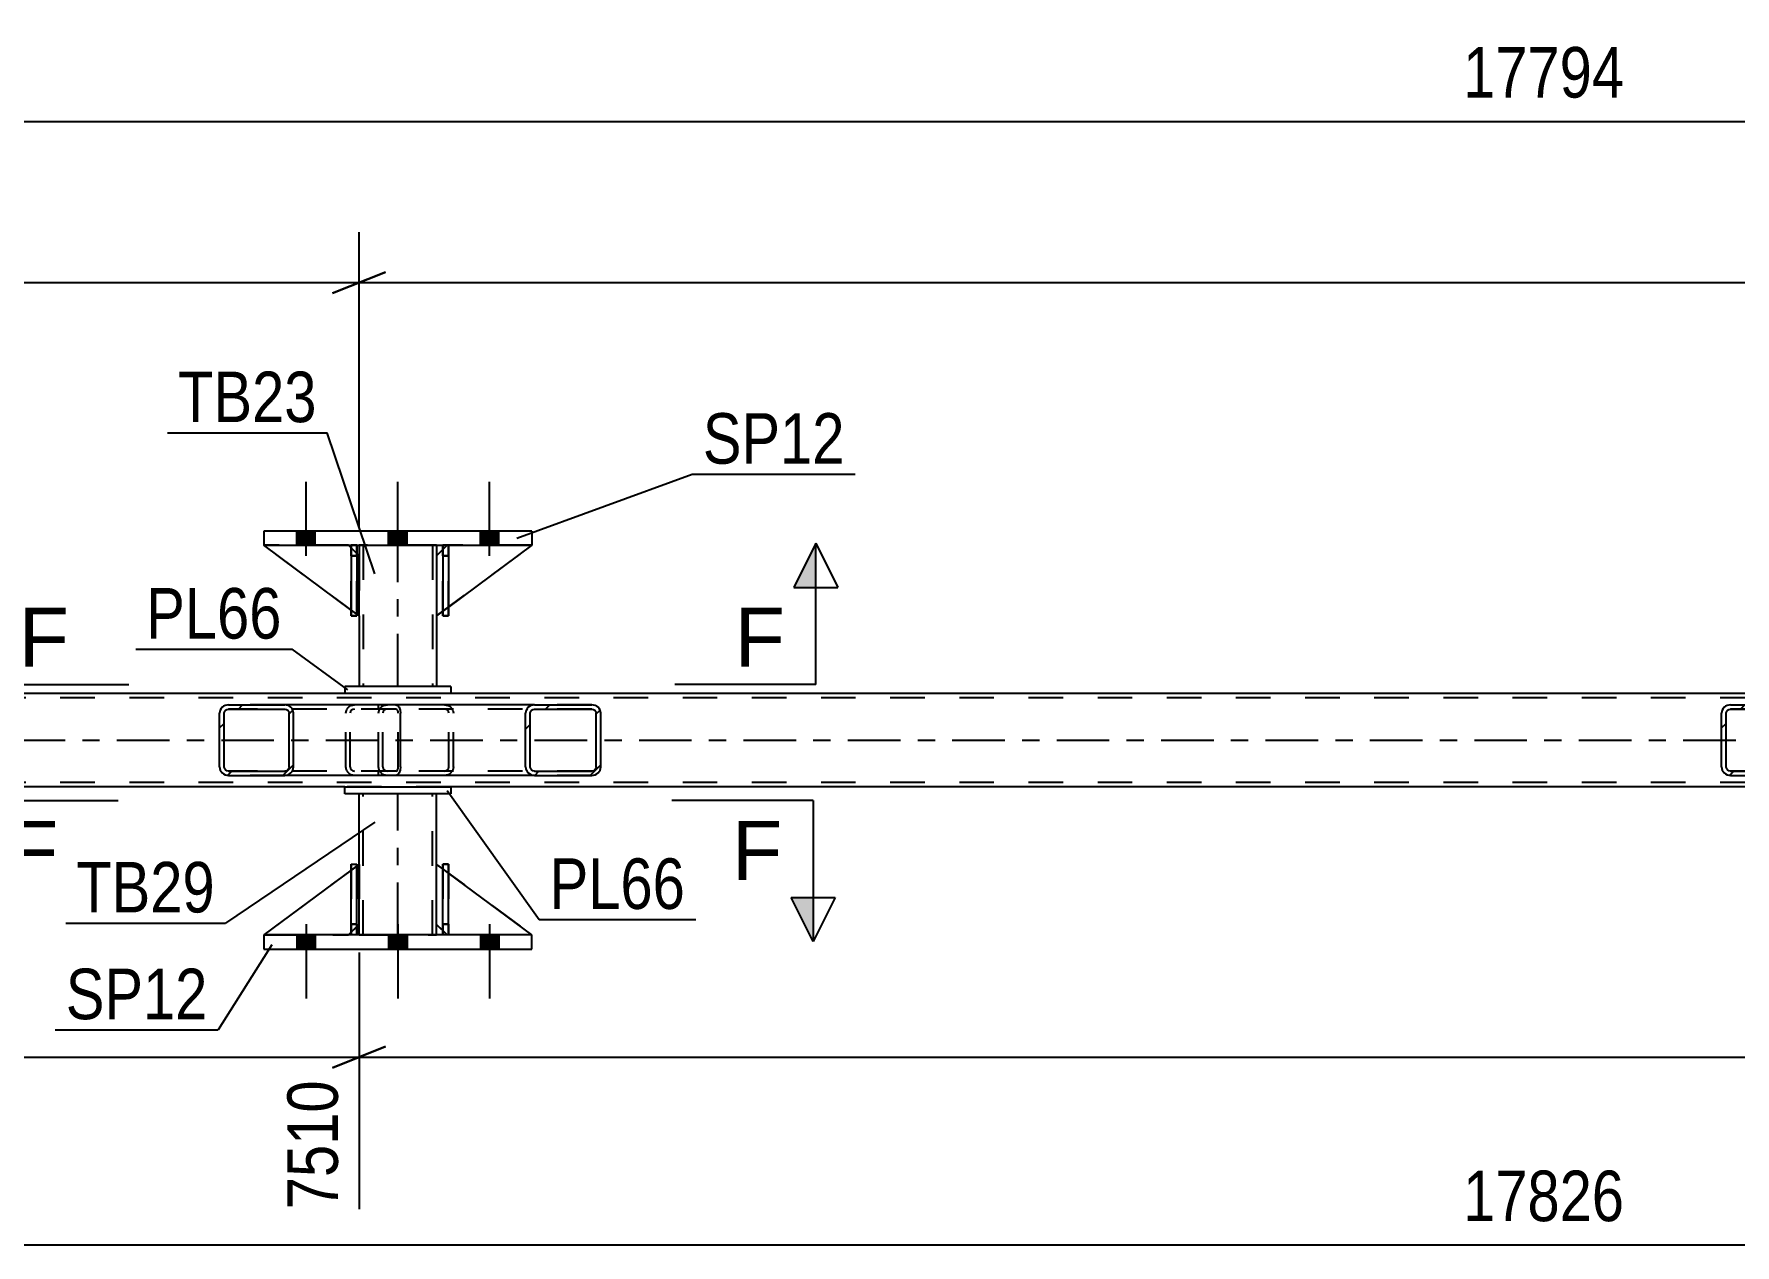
# Model space of a CAD drawing. Header units: millimetres. Extents: x 0 to 841, y 0 to 594.
# Drawn here: x 306.6 to 403, y 199 to 267.6 of the extents above; entities that cross this region are included whole.
import ezdxf

# ---------------------------------------------------------------- set-up
doc = ezdxf.new("R2010")
doc.units = ezdxf.units.MM
doc.linetypes.add('DXK_LINE_DOT2', pattern=[3.9198, 1.9599, -1.9599])
doc.linetypes.add('DXK_LINE_DOT3', pattern=[5.9187, 2.979, -0.9799, 0.9799, -0.9799])
doc.styles.add('Arial', font='ARIAL.TTF', dxfattribs={"height": 0.2})
doc.styles.add('Arial Narrow', font='ARIALN.TTF', dxfattribs={"height": 0.2})

# ---------------------------------------------------------------- blocks, each defined once
blk = doc.blocks.new('Bolt-404166606-3667 - 3614')
at = {"linetype": 'Continuous'}
for points in [[(322.509, 216.594), (321.469, 216.594), (321.469, 215.794), (322.509, 215.794)], [(322.509, 216.594), (321.469, 216.594), (321.469, 215.794), (322.509, 215.794)], [(322.509, 216.594), (321.469, 216.594), (321.469, 215.794), (322.509, 215.794)], [(327.709, 216.594), (326.669, 216.594), (326.669, 215.794), (327.709, 215.794)], [(327.709, 216.594), (326.669, 216.594), (326.669, 215.794), (327.709, 215.794)], [(332.909, 216.594), (331.869, 216.594), (331.869, 215.794), (332.909, 215.794)], [(332.909, 216.594), (331.869, 216.594), (331.869, 215.794), (332.909, 215.794)], [(332.909, 216.594), (331.869, 216.594), (331.869, 215.794), (332.909, 215.794)]]:
    blk.add_hatch(color=1, dxfattribs=at).paths.add_polyline_path(points)
at = {"color": 1, "linetype": 'Continuous'}
for p, q in [((321.989, 217.194), (321.989, 212.994)), ((321.989, 217.194), (321.989, 212.994)), ((321.989, 217.194), (321.989, 212.994)), ((327.189, 217.194), (327.189, 212.994)), ((327.189, 217.194), (327.189, 212.994)), ((332.389, 217.194), (332.389, 212.994)), ((332.389, 217.194), (332.389, 212.994)), ((332.389, 217.194), (332.389, 212.994)), ((321.469, 216.594), (321.469, 215.794)), ((321.469, 216.594), (321.469, 215.794)), ((321.469, 216.594), (321.469, 215.794)), ((322.509, 216.594), (322.509, 215.794)), ((322.509, 216.594), (322.509, 215.794)), ((322.509, 216.594), (322.509, 215.794)), ((326.669, 216.594), (326.669, 215.794)), ((326.669, 216.594), (326.669, 215.794)), ((327.709, 216.594), (327.709, 215.794)), ((327.709, 216.594), (327.709, 215.794)), ((331.869, 216.594), (331.869, 215.794)), ((331.869, 216.594), (331.869, 215.794)), ((331.869, 216.594), (331.869, 215.794)), ((332.909, 216.594), (332.909, 215.794)), ((332.909, 216.594), (332.909, 215.794)), ((332.909, 216.594), (332.909, 215.794))]:
    blk.add_line(p, q, dxfattribs=at)
blk = doc.blocks.new('Bolt-404166606-3668 - 3614')
at = {"linetype": 'Continuous'}
for points in [[(321.469, 238.674), (322.509, 238.674), (322.509, 239.474), (321.469, 239.474)], [(321.469, 238.674), (322.509, 238.674), (322.509, 239.474), (321.469, 239.474)], [(321.469, 238.674), (322.509, 238.674), (322.509, 239.474), (321.469, 239.474)], [(326.669, 238.674), (327.709, 238.674), (327.709, 239.474), (326.669, 239.474)], [(326.669, 238.674), (327.709, 238.674), (327.709, 239.474), (326.669, 239.474)], [(331.869, 238.674), (332.909, 238.674), (332.909, 239.474), (331.869, 239.474)], [(331.869, 238.674), (332.909, 238.674), (332.909, 239.474), (331.869, 239.474)], [(331.869, 238.674), (332.909, 238.674), (332.909, 239.474), (331.869, 239.474)]]:
    blk.add_hatch(color=1, dxfattribs=at).paths.add_polyline_path(points)
at = {"color": 1, "linetype": 'Continuous'}
for p, q in [((321.989, 238.074), (321.989, 242.274)), ((321.989, 238.074), (321.989, 242.274)), ((321.989, 238.074), (321.989, 242.274)), ((327.189, 238.074), (327.189, 242.274)), ((327.189, 238.074), (327.189, 242.274)), ((332.389, 238.074), (332.389, 242.274)), ((332.389, 238.074), (332.389, 242.274)), ((332.389, 238.074), (332.389, 242.274)), ((321.469, 238.674), (321.469, 239.474)), ((321.469, 238.674), (321.469, 239.474)), ((321.469, 238.674), (321.469, 239.474)), ((322.509, 238.674), (322.509, 239.474)), ((322.509, 238.674), (322.509, 239.474)), ((322.509, 238.674), (322.509, 239.474)), ((326.669, 238.674), (326.669, 239.474)), ((326.669, 238.674), (326.669, 239.474)), ((327.709, 238.674), (327.709, 239.474)), ((327.709, 238.674), (327.709, 239.474)), ((331.869, 238.674), (331.869, 239.474)), ((331.869, 238.674), (331.869, 239.474)), ((331.869, 238.674), (331.869, 239.474)), ((332.909, 238.674), (332.909, 239.474)), ((332.909, 238.674), (332.909, 239.474)), ((332.909, 238.674), (332.909, 239.474))]:
    blk.add_line(p, q, dxfattribs=at)
blk = doc.blocks.new('Part-404166606-3677 - 3614')
at = {"color": 7, "linetype": 'DXK_LINE_DOT2'}
for p, q in [((721.598, 230.034), (62.681, 230.034)), ((330.19, 230.274), (324.19, 230.274)), ((721.598, 225.234), (62.681, 225.234)), ((330.19, 224.994), (324.19, 224.994))]:
    blk.add_line(p, q, dxfattribs=at)
at = {"color": 2, "linetype": 'Continuous'}
for p, q in [((324.19, 230.274), (159.921, 230.274)), ((579.603, 230.274), (330.19, 230.274)), ((324.19, 224.994), (159.921, 224.994)), ((579.603, 224.994), (330.19, 224.994))]:
    blk.add_line(p, q, dxfattribs=at)
at = {"color": 7, "linetype": 'DXK_LINE_DOT3'}
blk.add_line((62.681, 227.634), (721.598, 227.634), dxfattribs=at)
blk = doc.blocks.new('Part-404166606-3792 - 3614')
at = {"linetype": 'Continuous'}
h = blk.add_hatch(dxfattribs=at)
h.set_pattern_fill('', scale=0.7, style=0, pattern_type=0)
h.set_pattern_definition([(45, (321.2405, 229.3374), (-1.57154, 1.57154), [])])
h.paths.add_polyline_path([(321.279, 229.154), (321.24, 229.337), (321.131, 229.493), (320.968, 229.597), (320.776, 229.634), (317.592, 229.634), (317.399, 229.597), (317.236, 229.493), (317.127, 229.337), (317.089, 229.154), (317.089, 226.114), (317.127, 225.93), (317.236, 225.774), (317.399, 225.67), (317.592, 225.634), (320.776, 225.634), (320.968, 225.67), (321.131, 225.774), (321.24, 225.93), (321.279, 226.114)])
h.paths.add_polyline_path([(321.008, 226.022), (320.954, 225.944), (320.872, 225.892), (320.776, 225.874), (317.592, 225.874), (317.495, 225.892), (317.414, 225.944), (317.359, 226.022), (317.34, 226.114), (317.34, 229.154), (317.359, 229.246), (317.414, 229.323), (317.495, 229.375), (317.592, 229.394), (320.776, 229.394), (320.872, 229.375), (320.954, 229.323), (321.008, 229.246), (321.027, 229.154), (321.027, 226.114)])
at = {"color": 2, "linetype": 'Continuous'}
for p, q in [((317.592, 229.634), (317.399, 229.597)), ((317.592, 229.634), (320.776, 229.634)), ((327.076, 229.634), (320.776, 229.634)), ((320.968, 229.597), (320.776, 229.634)), ((327.076, 229.634), (327.18, 229.597)), ((327.18, 229.597), (327.268, 229.493)), ((327.268, 229.493), (327.327, 229.337)), ((317.127, 229.337), (317.089, 229.154)), ((317.089, 226.114), (317.089, 229.154)), ((317.34, 229.154), (317.359, 229.246)), ((317.34, 226.114), (317.34, 229.154)), ((317.359, 229.246), (317.414, 229.323)), ((317.414, 229.323), (317.495, 229.375)), ((317.495, 229.375), (317.592, 229.394)), ((317.592, 229.394), (320.776, 229.394)), ((320.776, 229.394), (320.872, 229.375)), ((320.872, 229.375), (320.954, 229.323)), ((320.954, 229.323), (321.008, 229.246)), ((321.008, 229.246), (321.027, 229.154)), ((321.027, 226.114), (321.027, 229.154)), ((321.279, 229.154), (321.24, 229.337)), ((321.279, 226.114), (321.279, 229.154)), ((327.327, 229.337), (327.347, 229.154)), ((327.347, 226.114), (327.347, 229.154)), ((317.089, 226.114), (317.127, 225.93)), ((317.359, 226.022), (317.34, 226.114)), ((317.414, 225.944), (317.359, 226.022)), ((317.399, 225.67), (317.592, 225.634)), ((317.495, 225.892), (317.414, 225.944)), ((317.592, 225.874), (317.495, 225.892)), ((317.592, 225.874), (320.776, 225.874)), ((317.592, 225.634), (320.776, 225.634)), ((320.872, 225.892), (320.776, 225.874)), ((320.776, 225.634), (320.968, 225.67)), ((327.076, 225.634), (320.776, 225.634)), ((320.954, 225.944), (320.872, 225.892)), ((321.008, 226.022), (320.954, 225.944)), ((321.027, 226.114), (321.008, 226.022)), ((321.24, 225.93), (321.279, 226.114)), ((327.18, 225.67), (327.076, 225.634)), ((327.268, 225.774), (327.18, 225.67)), ((327.327, 225.93), (327.268, 225.774)), ((327.347, 226.114), (327.327, 225.93))]:
    blk.add_line(p, q, dxfattribs=at)
at = {"color": 7, "linetype": 'DXK_LINE_DOT2'}
for p, q in [((320.776, 229.634), (317.592, 229.634)), ((324.55, 229.597), (324.742, 229.634)), ((326.084, 229.394), (326.084, 229.634)), ((327.076, 229.394), (317.592, 229.394)), ((324.239, 229.154), (324.277, 229.337)), ((324.239, 226.114), (324.239, 229.154)), ((324.51, 229.246), (324.491, 229.154)), ((324.491, 226.114), (324.491, 229.154)), ((324.564, 229.323), (324.51, 229.246)), ((324.646, 229.375), (324.564, 229.323)), ((324.742, 229.394), (324.646, 229.375)), ((327.128, 229.375), (327.076, 229.394)), ((327.172, 229.323), (327.128, 229.375)), ((327.201, 229.246), (327.172, 229.323)), ((327.212, 229.154), (327.201, 229.246)), ((327.212, 226.114), (327.212, 229.154)), ((327.076, 225.874), (317.592, 225.874)), ((320.776, 225.634), (317.592, 225.634)), ((324.277, 225.93), (324.239, 226.114)), ((324.491, 226.114), (324.51, 226.022)), ((324.51, 226.022), (324.564, 225.944)), ((324.742, 225.634), (324.55, 225.67)), ((324.564, 225.944), (324.586, 225.93)), ((324.586, 225.93), (324.646, 225.892)), ((324.646, 225.892), (324.742, 225.874)), ((326.084, 225.634), (326.084, 225.874)), ((327.076, 225.874), (327.128, 225.892)), ((327.128, 225.892), (327.172, 225.944)), ((327.172, 225.944), (327.201, 226.022)), ((327.201, 226.022), (327.212, 226.114))]:
    blk.add_line(p, q, dxfattribs=at)
at = {"color": 2, "linetype": 'Continuous'}
for centre, start, end in [((317.577, 229.139), 111.1941, 156.15059), ((320.79, 229.139), 23.84941, 68.8059), ((317.577, 226.129), 203.84941, 248.8059), ((320.79, 226.129), 291.1941, 336.15059)]:
    blk.add_arc(centre, 0.492, start, end, dxfattribs=at)
at = {"color": 7, "linetype": 'DXK_LINE_DOT2'}
for centre, start, end in [((324.727, 229.139), 111.1941, 156.15059), ((324.727, 226.129), 203.84941, 248.8059)]:
    blk.add_arc(centre, 0.492, start, end, dxfattribs=at)
blk = doc.blocks.new('Part-404166606-3793 - 3614')
at = {"linetype": 'Continuous'}
h = blk.add_hatch(dxfattribs=at)
h.set_pattern_fill('', scale=0.7, style=0, pattern_type=0)
h.set_pattern_definition([(45, (338.6512, 229.3374), (-1.57154, 1.57154), [])])
h.paths.add_polyline_path([(338.69, 229.154), (338.651, 229.337), (338.54, 229.493), (338.375, 229.597), (338.179, 229.634), (334.944, 229.634), (334.749, 229.597), (334.583, 229.493), (334.472, 229.337), (334.433, 229.154), (334.433, 226.114), (334.472, 225.93), (334.583, 225.774), (334.749, 225.67), (334.944, 225.634), (338.179, 225.634), (338.375, 225.67), (338.54, 225.774), (338.651, 225.93), (338.69, 226.114)])
h.paths.add_polyline_path([(338.415, 226.022), (338.36, 225.944), (338.277, 225.892), (338.179, 225.874), (334.944, 225.874), (334.846, 225.892), (334.764, 225.944), (334.708, 226.022), (334.689, 226.114), (334.689, 229.154), (334.708, 229.246), (334.764, 229.323), (334.846, 229.375), (334.944, 229.394), (338.179, 229.394), (338.277, 229.375), (338.36, 229.323), (338.415, 229.246), (338.435, 229.154), (338.435, 226.114)])
at = {"color": 7, "linetype": 'DXK_LINE_DOT2'}
for p, q in [((326.399, 229.597), (326.595, 229.634)), ((327.076, 229.634), (326.595, 229.634)), ((329.83, 229.634), (330.025, 229.597)), ((338.179, 229.634), (334.944, 229.634)), ((326.084, 229.154), (326.123, 229.337)), ((326.084, 226.114), (326.084, 229.154)), ((326.359, 229.246), (326.339, 229.154)), ((326.339, 226.114), (326.339, 229.154)), ((326.414, 229.323), (326.359, 229.246)), ((326.497, 229.375), (326.414, 229.323)), ((326.595, 229.394), (326.497, 229.375)), ((338.179, 229.394), (326.595, 229.394)), ((329.928, 229.375), (329.83, 229.394)), ((330.011, 229.323), (329.928, 229.375)), ((330.066, 229.246), (330.011, 229.323)), ((330.085, 229.154), (330.066, 229.246)), ((330.085, 226.114), (330.085, 229.154)), ((330.302, 229.337), (330.341, 229.154)), ((330.341, 226.114), (330.341, 229.154)), ((326.123, 225.93), (326.084, 226.114)), ((326.339, 226.114), (326.359, 226.022)), ((326.359, 226.022), (326.414, 225.944)), ((326.595, 225.634), (326.399, 225.67)), ((326.414, 225.944), (326.497, 225.892)), ((326.497, 225.892), (326.595, 225.874)), ((338.179, 225.874), (326.595, 225.874)), ((327.076, 225.634), (326.595, 225.634)), ((329.83, 225.874), (329.928, 225.892)), ((330.025, 225.67), (329.83, 225.634)), ((329.928, 225.892), (330.011, 225.944)), ((330.011, 225.944), (330.066, 226.022)), ((330.066, 226.022), (330.085, 226.114)), ((330.341, 226.114), (330.302, 225.93)), ((338.179, 225.634), (334.944, 225.634))]:
    blk.add_line(p, q, dxfattribs=at)
at = {"color": 2, "linetype": 'Continuous'}
for p, q in [((334.944, 229.634), (327.076, 229.634)), ((334.944, 229.634), (334.749, 229.597)), ((334.944, 229.634), (338.179, 229.634)), ((338.375, 229.597), (338.179, 229.634)), ((334.472, 229.337), (334.433, 229.154)), ((334.433, 226.114), (334.433, 229.154)), ((334.689, 229.154), (334.708, 229.246)), ((334.689, 226.114), (334.689, 229.154)), ((334.708, 229.246), (334.764, 229.323)), ((334.764, 229.323), (334.846, 229.375)), ((334.846, 229.375), (334.944, 229.394)), ((334.944, 229.394), (338.179, 229.394)), ((338.179, 229.394), (338.277, 229.375)), ((338.277, 229.375), (338.36, 229.323)), ((338.36, 229.323), (338.415, 229.246)), ((338.415, 229.246), (338.435, 229.154)), ((338.435, 226.114), (338.435, 229.154)), ((338.69, 229.154), (338.651, 229.337)), ((338.69, 226.114), (338.69, 229.154)), ((334.944, 225.634), (327.076, 225.634)), ((334.433, 226.114), (334.472, 225.93)), ((334.708, 226.022), (334.689, 226.114)), ((334.764, 225.944), (334.708, 226.022)), ((334.749, 225.67), (334.944, 225.634)), ((334.846, 225.892), (334.764, 225.944)), ((334.944, 225.874), (334.846, 225.892)), ((334.944, 225.874), (338.179, 225.874)), ((334.944, 225.634), (338.179, 225.634)), ((338.277, 225.892), (338.179, 225.874)), ((338.179, 225.634), (338.375, 225.67)), ((338.36, 225.944), (338.277, 225.892)), ((338.415, 226.022), (338.36, 225.944)), ((338.435, 226.114), (338.415, 226.022)), ((338.651, 225.93), (338.69, 226.114))]:
    blk.add_line(p, q, dxfattribs=at)
at = {"color": 7, "linetype": 'DXK_LINE_DOT2'}
for centre, start, end in [((326.575, 229.133), 110.75832, 155.68004), ((329.849, 229.133), 24.31996, 69.24168), ((326.575, 226.135), 204.31996, 249.24168), ((329.849, 226.135), 290.75832, 335.68004)]:
    blk.add_arc(centre, 0.496, start, end, dxfattribs=at)
at = {"color": 2, "linetype": 'Continuous'}
for centre, start, end in [((334.925, 229.133), 110.75832, 155.68004), ((338.199, 229.133), 24.31996, 69.24168), ((334.925, 226.135), 204.31996, 249.24168), ((338.199, 226.135), 290.75832, 335.68004)]:
    blk.add_arc(centre, 0.496, start, end, dxfattribs=at)
blk = doc.blocks.new('Part-404166606-3794 - 3614')
at = {"linetype": 'Continuous'}
h = blk.add_hatch(dxfattribs=at)
h.set_pattern_fill('', scale=0.7, style=0, pattern_type=0)
h.set_pattern_definition([(45, (406.3747, 229.3374), (-1.57154, 1.57154), [])])
h.paths.add_polyline_path([(406.413, 229.154), (406.375, 229.337), (406.266, 229.493), (406.103, 229.597), (405.91, 229.634), (402.726, 229.634), (402.534, 229.597), (402.37, 229.493), (402.261, 229.337), (402.223, 229.154), (402.223, 226.114), (402.261, 225.93), (402.37, 225.774), (402.534, 225.67), (402.726, 225.634), (405.91, 225.634), (406.103, 225.67), (406.266, 225.774), (406.375, 225.93), (406.413, 226.114)])
h.paths.add_polyline_path([(406.142, 226.022), (406.088, 225.944), (406.006, 225.892), (405.91, 225.874), (402.726, 225.874), (402.63, 225.892), (402.548, 225.944), (402.494, 226.022), (402.475, 226.114), (402.475, 229.154), (402.494, 229.246), (402.548, 229.323), (402.63, 229.375), (402.726, 229.394), (405.91, 229.394), (406.006, 229.375), (406.088, 229.323), (406.142, 229.246), (406.162, 229.154), (406.162, 226.114)])
at = {"color": 2, "linetype": 'Continuous'}
for p, q in [((402.726, 229.634), (402.534, 229.597)), ((402.726, 229.634), (405.91, 229.634)), ((412.211, 229.634), (405.91, 229.634)), ((406.103, 229.597), (405.91, 229.634)), ((412.211, 229.634), (412.314, 229.597)), ((412.314, 229.597), (412.402, 229.493)), ((412.402, 229.493), (412.461, 229.337)), ((402.261, 229.337), (402.223, 229.154)), ((402.223, 226.114), (402.223, 229.154)), ((402.475, 229.154), (402.494, 229.246)), ((402.475, 226.114), (402.475, 229.154)), ((402.494, 229.246), (402.548, 229.323)), ((402.548, 229.323), (402.63, 229.375)), ((402.63, 229.375), (402.726, 229.394)), ((402.726, 229.394), (405.91, 229.394)), ((405.91, 229.394), (406.006, 229.375)), ((406.006, 229.375), (406.088, 229.323)), ((406.088, 229.323), (406.142, 229.246)), ((406.142, 229.246), (406.162, 229.154)), ((406.162, 226.114), (406.162, 229.154)), ((406.413, 229.154), (406.375, 229.337)), ((406.413, 226.114), (406.413, 229.154)), ((412.461, 229.337), (412.481, 229.154)), ((412.481, 226.114), (412.481, 229.154)), ((402.223, 226.114), (402.261, 225.93)), ((402.494, 226.022), (402.475, 226.114)), ((402.548, 225.944), (402.494, 226.022)), ((402.534, 225.67), (402.726, 225.634)), ((402.63, 225.892), (402.548, 225.944)), ((402.726, 225.874), (402.63, 225.892)), ((402.726, 225.874), (405.91, 225.874)), ((402.726, 225.634), (405.91, 225.634)), ((406.006, 225.892), (405.91, 225.874)), ((405.91, 225.634), (406.103, 225.67)), ((412.211, 225.634), (405.91, 225.634)), ((406.088, 225.944), (406.006, 225.892)), ((406.142, 226.022), (406.088, 225.944)), ((406.162, 226.114), (406.142, 226.022)), ((406.375, 225.93), (406.413, 226.114)), ((412.314, 225.67), (412.211, 225.634)), ((412.402, 225.774), (412.314, 225.67)), ((412.461, 225.93), (412.402, 225.774)), ((412.481, 226.114), (412.461, 225.93))]:
    blk.add_line(p, q, dxfattribs=at)
at = {"color": 7, "linetype": 'DXK_LINE_DOT2'}
for p, q in [((405.91, 229.634), (402.726, 229.634)), ((409.684, 229.597), (409.876, 229.634)), ((411.218, 229.394), (411.218, 229.634)), ((412.211, 229.394), (402.726, 229.394)), ((409.373, 229.154), (409.412, 229.337)), ((409.373, 226.114), (409.373, 229.154)), ((409.644, 229.246), (409.625, 229.154)), ((409.625, 226.114), (409.625, 229.154)), ((409.698, 229.323), (409.644, 229.246)), ((409.78, 229.375), (409.698, 229.323)), ((409.876, 229.394), (409.78, 229.375)), ((412.262, 229.375), (412.211, 229.394)), ((412.306, 229.323), (412.262, 229.375)), ((412.336, 229.246), (412.306, 229.323)), ((412.346, 229.154), (412.336, 229.246)), ((412.346, 226.114), (412.346, 229.154)), ((412.211, 225.874), (402.726, 225.874)), ((405.91, 225.634), (402.726, 225.634)), ((409.412, 225.93), (409.373, 226.114)), ((409.625, 226.114), (409.644, 226.022)), ((409.644, 226.022), (409.698, 225.944)), ((409.876, 225.634), (409.684, 225.67)), ((409.698, 225.944), (409.72, 225.93)), ((409.72, 225.93), (409.78, 225.892)), ((409.78, 225.892), (409.876, 225.874)), ((411.218, 225.634), (411.218, 225.874)), ((412.211, 225.874), (412.262, 225.892)), ((412.262, 225.892), (412.306, 225.944)), ((412.306, 225.944), (412.336, 226.022)), ((412.336, 226.022), (412.346, 226.114))]:
    blk.add_line(p, q, dxfattribs=at)
at = {"color": 2, "linetype": 'Continuous'}
for centre, start, end in [((402.711, 229.139), 111.1941, 156.15059), ((405.925, 229.139), 23.84941, 68.8059), ((402.711, 226.129), 203.84941, 248.8059), ((405.925, 226.129), 291.1941, 336.15059)]:
    blk.add_arc(centre, 0.492, start, end, dxfattribs=at)
at = {"color": 7, "linetype": 'DXK_LINE_DOT2'}
for centre, start, end in [((409.862, 229.139), 111.1941, 156.15059), ((409.862, 226.129), 203.84941, 248.8059)]:
    blk.add_arc(centre, 0.492, start, end, dxfattribs=at)
blk = doc.blocks.new('Part-404166606-3814 - 3614')
at = {"color": 2, "linetype": 'Continuous'}
for p, q in [((324.989, 238.674), (324.989, 238.074)), ((329.389, 238.674), (329.389, 238.074)), ((324.989, 234.674), (324.989, 230.674)), ((329.389, 234.674), (329.389, 230.674))]:
    blk.add_line(p, q, dxfattribs=at)
at = {"color": 7, "linetype": 'DXK_LINE_DOT2'}
for p, q in [((329.389, 238.674), (324.989, 238.674)), ((325.229, 238.674), (325.229, 230.674)), ((329.149, 238.674), (329.149, 230.674)), ((324.989, 238.074), (324.989, 234.674)), ((329.389, 238.074), (329.389, 234.674)), ((329.389, 230.674), (324.989, 230.674))]:
    blk.add_line(p, q, dxfattribs=at)
at = {"color": 7, "linetype": 'DXK_LINE_DOT3'}
blk.add_line((327.189, 230.674), (327.189, 238.674), dxfattribs=at)
blk = doc.blocks.new('Part-404166606-3835 - 3614')
at = {"color": 2, "linetype": 'Continuous'}
for p, q in [((330.19, 230.674), (324.19, 230.674)), ((324.19, 230.674), (324.19, 230.274)), ((330.19, 230.674), (330.19, 230.274)), ((330.19, 230.274), (324.19, 230.274))]:
    blk.add_line(p, q, dxfattribs=at)
blk = doc.blocks.new('Part-404166606-3840 - 3614')
at = {"color": 2, "linetype": 'Continuous'}
for p, q in [((324.19, 224.994), (330.19, 224.994)), ((324.19, 224.594), (324.19, 224.994)), ((330.19, 224.994), (330.19, 224.594)), ((330.19, 224.594), (324.19, 224.594))]:
    blk.add_line(p, q, dxfattribs=at)
blk = doc.blocks.new('Part-404166606-3845 - 3614')
at = {"color": 2, "linetype": 'Continuous'}
for p, q in [((324.989, 220.593), (324.989, 224.594)), ((329.389, 220.594), (329.389, 224.594)), ((324.989, 216.594), (324.989, 217.193)), ((329.389, 216.594), (329.389, 217.194))]:
    blk.add_line(p, q, dxfattribs=at)
at = {"color": 7, "linetype": 'DXK_LINE_DOT2'}
for p, q in [((329.389, 224.594), (324.989, 224.594)), ((325.229, 216.594), (325.229, 224.594)), ((329.149, 216.594), (329.149, 224.594)), ((324.989, 217.193), (324.989, 220.593)), ((329.389, 217.194), (329.389, 220.594)), ((324.989, 216.594), (329.389, 216.594))]:
    blk.add_line(p, q, dxfattribs=at)
at = {"color": 7, "linetype": 'DXK_LINE_DOT3'}
blk.add_line((327.189, 216.594), (327.189, 224.594), dxfattribs=at)
blk = doc.blocks.new('Part-404166606-3850 - 3614')
at = {"color": 2, "linetype": 'Continuous'}
for p, q in [((334.789, 239.474), (319.589, 239.474)), ((319.589, 239.474), (319.589, 238.674)), ((334.789, 239.474), (334.789, 238.674)), ((319.589, 238.674), (334.789, 238.674))]:
    blk.add_line(p, q, dxfattribs=at)
blk = doc.blocks.new('Part-404166606-3855 - 3614')
at = {"color": 2, "linetype": 'Continuous'}
for p, q in [((334.789, 216.594), (319.589, 216.594)), ((319.589, 216.594), (319.589, 215.794)), ((334.789, 215.794), (334.789, 216.594)), ((319.589, 215.794), (334.789, 215.794))]:
    blk.add_line(p, q, dxfattribs=at)
blk = doc.blocks.new('Part-404166606-3856 - 3614')
at = {"color": 7, "linetype": 'DXK_LINE_DOT2'}
for p, q in [((329.743, 238.074), (329.743, 238.674)), ((329.743, 238.674), (329.743, 238.674)), ((329.743, 238.674), (329.743, 234.674)), ((330.063, 238.674), (329.743, 238.674)), ((330.063, 238.074), (330.063, 238.674)), ((330.063, 234.674), (330.063, 238.674)), ((329.743, 234.674), (329.743, 238.074)), ((329.743, 238.074), (330.063, 238.074)), ((330.063, 238.074), (330.063, 234.674)), ((329.743, 234.674), (330.063, 234.674))]:
    blk.add_line(p, q, dxfattribs=at)
blk = doc.blocks.new('Part-404166606-3857 - 3614')
at = {"color": 7, "linetype": 'DXK_LINE_DOT2'}
for p, q in [((324.543, 238.074), (324.543, 238.674)), ((324.543, 238.674), (324.543, 238.674)), ((324.543, 238.674), (324.543, 234.674)), ((324.863, 238.674), (324.543, 238.674)), ((324.863, 238.074), (324.863, 238.674)), ((324.863, 234.674), (324.863, 238.674)), ((324.543, 234.674), (324.543, 238.074)), ((324.543, 238.074), (324.863, 238.074)), ((324.863, 238.074), (324.863, 234.674)), ((324.543, 234.674), (324.863, 234.674))]:
    blk.add_line(p, q, dxfattribs=at)
blk = doc.blocks.new('Part-404166606-3858 - 3614')
at = {"color": 2, "linetype": 'Continuous'}
for p, q in [((330.063, 238.674), (329.743, 238.674)), ((329.743, 238.674), (329.743, 234.674)), ((330.063, 238.674), (330.063, 238.674)), ((330.063, 238.674), (330.063, 234.674)), ((330.063, 234.674), (329.743, 234.674))]:
    blk.add_line(p, q, dxfattribs=at)
at = {"color": 7, "linetype": 'DXK_LINE_DOT2'}
for p, q in [((329.743, 238.074), (329.743, 238.674)), ((330.063, 238.074), (330.063, 238.674)), ((330.063, 238.674), (330.063, 238.674)), ((330.063, 238.074), (329.743, 238.074)), ((329.743, 238.074), (329.743, 234.674)), ((330.063, 234.674), (330.063, 238.074))]:
    blk.add_line(p, q, dxfattribs=at)
blk = doc.blocks.new('Part-404166606-3859 - 3614')
at = {"color": 2, "linetype": 'Continuous'}
for p, q in [((324.863, 238.674), (324.543, 238.674)), ((324.543, 238.674), (324.543, 234.674)), ((324.863, 238.674), (324.863, 238.674)), ((324.863, 238.674), (324.863, 234.674)), ((324.863, 234.674), (324.543, 234.674))]:
    blk.add_line(p, q, dxfattribs=at)
at = {"color": 7, "linetype": 'DXK_LINE_DOT2'}
for p, q in [((324.543, 238.074), (324.543, 238.674)), ((324.863, 238.074), (324.863, 238.674)), ((324.863, 238.674), (324.863, 238.674)), ((324.863, 238.074), (324.543, 238.074)), ((324.543, 238.074), (324.543, 234.674)), ((324.863, 234.674), (324.863, 238.074))]:
    blk.add_line(p, q, dxfattribs=at)
blk = doc.blocks.new('Part-404166606-3860 - 3614')
at = {"color": 7, "linetype": 'DXK_LINE_DOT2'}
for p, q in [((324.989, 234.674), (319.59, 238.674)), ((319.59, 238.674), (324.389, 238.674)), ((324.389, 238.674), (324.989, 238.074)), ((324.989, 238.074), (324.389, 238.674)), ((324.989, 238.074), (324.989, 234.674)), ((324.989, 238.074), (324.989, 238.074)), ((324.989, 238.074), (324.989, 234.674))]:
    blk.add_line(p, q, dxfattribs=at)
blk = doc.blocks.new('Part-404166606-3861 - 3614')
at = {"color": 2, "linetype": 'Continuous'}
for p, q in [((324.543, 235.004), (319.59, 238.674)), ((324.543, 238.52), (324.389, 238.674)), ((324.989, 238.074), (324.863, 238.2)), ((324.989, 238.074), (324.989, 238.074)), ((324.989, 234.674), (324.989, 238.074)), ((324.863, 234.767), (324.989, 234.674)), ((324.989, 234.674), (324.989, 234.674))]:
    blk.add_line(p, q, dxfattribs=at)
at = {"color": 7, "linetype": 'DXK_LINE_DOT2'}
for p, q in [((324.389, 238.674), (319.59, 238.674)), ((324.389, 238.674), (324.989, 238.074)), ((324.863, 238.2), (324.543, 238.52)), ((324.989, 238.074), (324.989, 234.674)), ((324.863, 234.767), (324.543, 235.004))]:
    blk.add_line(p, q, dxfattribs=at)
blk = doc.blocks.new('Part-404166606-3862 - 3614')
at = {"color": 7, "linetype": 'DXK_LINE_DOT2'}
for p, q in [((329.99, 238.674), (329.39, 238.074)), ((329.39, 234.674), (334.79, 238.674)), ((334.79, 238.674), (329.99, 238.674)), ((329.39, 238.074), (329.39, 234.674))]:
    blk.add_line(p, q, dxfattribs=at)
blk = doc.blocks.new('Part-404166606-3863 - 3614')
at = {"color": 2, "linetype": 'Continuous'}
for p, q in [((329.743, 238.427), (329.39, 238.074)), ((334.79, 238.674), (330.063, 235.173)), ((329.39, 238.074), (329.39, 234.674)), ((329.743, 234.936), (329.39, 234.674))]:
    blk.add_line(p, q, dxfattribs=at)
at = {"color": 7, "linetype": 'DXK_LINE_DOT2'}
for p, q in [((329.99, 238.674), (329.743, 238.427)), ((334.79, 238.674), (329.99, 238.674)), ((330.063, 235.173), (329.743, 234.936))]:
    blk.add_line(p, q, dxfattribs=at)
blk = doc.blocks.new('Part-404166606-3864 - 3614')
at = {"color": 7, "linetype": 'DXK_LINE_DOT2'}
for p, q in [((330.063, 220.594), (329.743, 220.594)), ((329.743, 217.194), (329.743, 220.594)), ((329.743, 220.594), (329.743, 216.594)), ((330.063, 220.594), (330.063, 217.194)), ((330.063, 216.594), (330.063, 220.594)), ((330.063, 217.194), (329.743, 217.194)), ((329.743, 216.594), (329.743, 217.194)), ((330.063, 217.194), (330.063, 216.594)), ((330.063, 216.594), (329.743, 216.594)), ((330.063, 216.594), (330.063, 216.594))]:
    blk.add_line(p, q, dxfattribs=at)
blk = doc.blocks.new('Part-404166606-3865 - 3614')
at = {"color": 7, "linetype": 'DXK_LINE_DOT2'}
for p, q in [((324.543, 220.594), (324.863, 220.594)), ((324.543, 217.194), (324.543, 220.594)), ((324.543, 220.594), (324.543, 216.594)), ((324.863, 220.594), (324.863, 217.194)), ((324.863, 216.594), (324.863, 220.5)), ((324.863, 217.194), (324.543, 217.194)), ((324.543, 216.594), (324.543, 217.194)), ((324.863, 217.194), (324.863, 216.594)), ((324.863, 216.594), (324.543, 216.594)), ((324.863, 216.594), (324.863, 216.594))]:
    blk.add_line(p, q, dxfattribs=at)
blk = doc.blocks.new('Part-404166606-3866 - 3614')
at = {"color": 2, "linetype": 'Continuous'}
for p, q in [((329.743, 216.594), (329.743, 220.594)), ((329.743, 220.594), (330.063, 220.594)), ((330.063, 216.594), (330.063, 220.594)), ((329.743, 216.594), (329.743, 216.594)), ((330.063, 216.594), (329.743, 216.594))]:
    blk.add_line(p, q, dxfattribs=at)
at = {"color": 7, "linetype": 'DXK_LINE_DOT2'}
for p, q in [((329.743, 220.594), (329.743, 217.194)), ((330.063, 217.194), (330.063, 220.594)), ((329.743, 217.194), (329.743, 216.594)), ((329.743, 217.194), (330.063, 217.194)), ((330.063, 216.594), (330.063, 217.194)), ((330.063, 216.594), (330.063, 216.594))]:
    blk.add_line(p, q, dxfattribs=at)
blk = doc.blocks.new('Part-404166606-3867 - 3614')
at = {"color": 2, "linetype": 'Continuous'}
for p, q in [((324.543, 216.594), (324.543, 220.594)), ((324.543, 220.594), (324.863, 220.594)), ((324.863, 216.594), (324.863, 220.594)), ((324.543, 216.594), (324.543, 216.594)), ((324.863, 216.594), (324.543, 216.594))]:
    blk.add_line(p, q, dxfattribs=at)
at = {"color": 7, "linetype": 'DXK_LINE_DOT2'}
for p, q in [((324.543, 220.594), (324.543, 217.194)), ((324.863, 217.194), (324.863, 220.594)), ((324.543, 217.194), (324.543, 216.594)), ((324.543, 217.194), (324.863, 217.194)), ((324.863, 216.594), (324.863, 217.194)), ((324.863, 216.594), (324.863, 216.594))]:
    blk.add_line(p, q, dxfattribs=at)
blk = doc.blocks.new('Part-404166606-3868 - 3614')
at = {"color": 7, "linetype": 'DXK_LINE_DOT2'}
for p, q in [((324.989, 220.593), (319.59, 216.594)), ((324.989, 217.193), (324.989, 220.593)), ((324.989, 220.593), (324.989, 217.193)), ((324.389, 216.593), (324.989, 217.193)), ((324.989, 217.193), (324.389, 216.593)), ((324.989, 217.193), (324.989, 217.193)), ((319.59, 216.594), (324.389, 216.593))]:
    blk.add_line(p, q, dxfattribs=at)
blk = doc.blocks.new('Part-404166606-3869 - 3614')
at = {"color": 2, "linetype": 'Continuous'}
for p, q in [((324.543, 220.263), (319.59, 216.594)), ((324.989, 220.593), (324.863, 220.5)), ((324.989, 217.193), (324.989, 220.593)), ((324.989, 217.193), (324.863, 217.067)), ((324.989, 217.193), (324.989, 217.193)), ((324.543, 216.747), (324.389, 216.593))]:
    blk.add_line(p, q, dxfattribs=at)
at = {"color": 7, "linetype": 'DXK_LINE_DOT2'}
for p, q in [((324.863, 220.5), (324.543, 220.263)), ((324.989, 217.193), (324.989, 220.593)), ((324.989, 217.193), (324.389, 216.593)), ((324.863, 217.067), (324.543, 216.747)), ((319.59, 216.594), (324.389, 216.593))]:
    blk.add_line(p, q, dxfattribs=at)
blk = doc.blocks.new('Part-404166606-3870 - 3614')
at = {"color": 7, "linetype": 'DXK_LINE_DOT2'}
for p, q in [((329.39, 217.193), (329.39, 220.593)), ((329.39, 220.593), (334.79, 216.593)), ((329.99, 216.593), (329.39, 217.193)), ((334.79, 216.593), (329.99, 216.593))]:
    blk.add_line(p, q, dxfattribs=at)
blk = doc.blocks.new('Part-404166606-3871 - 3614')
at = {"color": 2, "linetype": 'Continuous'}
for p, q in [((329.39, 217.193), (329.39, 220.593)), ((329.743, 220.332), (329.39, 220.593)), ((334.789, 216.594), (330.063, 220.095)), ((329.743, 216.84), (329.39, 217.193))]:
    blk.add_line(p, q, dxfattribs=at)
at = {"color": 7, "linetype": 'DXK_LINE_DOT2'}
for p, q in [((330.063, 220.095), (329.743, 220.332)), ((329.99, 216.593), (329.743, 216.84)), ((334.79, 216.593), (329.99, 216.593)), ((334.789, 216.594), (334.79, 216.593)), ((334.79, 216.593), (334.789, 216.594))]:
    blk.add_line(p, q, dxfattribs=at)
blk = doc.blocks.new('StraightDimension-404166606-14248 - 3614')
at = {"color": 7, "linetype": 'Continuous'}
for p, q in [((324.989, 239.674), (324.989, 256.408)), ((326.489, 254.158), (323.489, 252.958)), ((324.989, 253.558), (580.403, 253.558))]:
    blk.add_line(p, q, dxfattribs=at)
blk = doc.blocks.new('StraightDimension-404166606-19207 - 3614')
at = {"color": 7, "linetype": 'Continuous'}
blk.add_line((53.421, 199.023), (730.858, 199.023), dxfattribs=at)
at = {"color": 0}
blk.add_wipeout([(397.31, 199.773), (397.31, 203.973), (386.969, 203.973), (386.969, 199.773)], dxfattribs=at)
at = {"color": 3, "style": 'Arial Narrow'}
blk.add_text('17826', height=2.8633, dxfattribs=at).set_placement((387.569, 200.373))
blk = doc.blocks.new('StraightDimension-404166606-14225 - 3614')
at = {"color": 7, "linetype": 'Continuous'}
for p, q in [((324.989, 215.593), (324.989, 201.052)), ((326.489, 210.265), (323.489, 209.065)), ((324.989, 209.665), (580.403, 209.665))]:
    blk.add_line(p, q, dxfattribs=at)
blk = doc.blocks.new('StraightDimension-404166606-14226 - 3614')
at = {"color": 7, "linetype": 'Continuous'}
for p, q in [((324.989, 215.593), (324.989, 201.052)), ((323.489, 209.065), (326.489, 210.265)), ((154.721, 209.665), (324.989, 209.665))]:
    blk.add_line(p, q, dxfattribs=at)
at = {"color": 0, "linetype": 'Continuous'}
blk.add_wipeout([(324.389, 208.965), (320.189, 208.965), (320.189, 200.452), (324.389, 200.452)], dxfattribs=at)
at = {"color": 3, "linetype": 'Continuous', "style": 'Arial Narrow'}
blk.add_text('7510', height=2.8633, rotation=90.00021, dxfattribs=at).set_placement((323.789, 201.052))
blk = doc.blocks.new('StraightDimension-404166606-14249 - 3614')
at = {"color": 7, "linetype": 'Continuous'}
for p, q in [((324.989, 239.674), (324.989, 256.408)), ((323.489, 252.958), (326.489, 254.158)), ((154.721, 253.558), (324.989, 253.558))]:
    blk.add_line(p, q, dxfattribs=at)
blk = doc.blocks.new('StraightDimension-404166606-19240 - 3614')
at = {"color": 7, "linetype": 'Continuous'}
blk.add_line((54.061, 262.696), (730.218, 262.696), dxfattribs=at)
at = {"color": 0}
blk.add_wipeout([(397.31, 263.446), (397.31, 267.646), (386.969, 267.646), (386.969, 263.446)], dxfattribs=at)
at = {"color": 3, "style": 'Arial Narrow'}
blk.add_text('17794', height=2.8633, dxfattribs=at).set_placement((387.569, 264.046))
blk = doc.blocks.new('Mark-404166606-3810 - 3614')
at = {"color": 30, "linetype": 'Continuous'}
for p in [(314.137, 245.051), (325.881, 237.062)]:
    blk.add_line(p, (323.191, 245.051), dxfattribs=at)
at = {"color": 0}
blk.add_wipeout([(322.591, 245.651), (322.591, 248.651), (314.737, 248.651), (314.737, 245.651)], dxfattribs=at)
blk.add_wipeout([(322.591, 245.651), (322.591, 248.651), (314.737, 248.651), (314.737, 245.651)], dxfattribs=at)
at = {"color": 3, "style": 'Arial Narrow'}
blk.add_text('TB23', height=2.8633, dxfattribs=at).set_placement((314.737, 245.651))
blk = doc.blocks.new('Mark-404166606-3831 - 3614')
at = {"color": 30, "linetype": 'Continuous'}
for p in [(312.331, 232.788), (324.358, 230.48)]:
    blk.add_line(p, (321.207, 232.788), dxfattribs=at)
at = {"color": 0}
blk.add_wipeout([(320.607, 233.388), (320.607, 236.388), (312.931, 236.388), (312.931, 233.388)], dxfattribs=at)
blk.add_wipeout([(320.607, 233.388), (320.607, 236.388), (312.931, 236.388), (312.931, 233.388)], dxfattribs=at)
at = {"color": 3, "style": 'Arial Narrow'}
blk.add_text('PL66', height=2.8633, dxfattribs=at).set_placement((312.931, 233.388))
blk = doc.blocks.new('Mark-404166606-3836 - 3614')
at = {"color": 30, "linetype": 'Continuous'}
for p, q in [((329.991, 224.787), (335.197, 217.467)), ((335.197, 217.467), (344.073, 217.467))]:
    blk.add_line(p, q, dxfattribs=at)
at = {"color": 0}
blk.add_wipeout([(343.473, 218.067), (343.473, 221.067), (335.797, 221.067), (335.797, 218.067)], dxfattribs=at)
blk.add_wipeout([(343.473, 218.067), (343.473, 221.067), (335.797, 221.067), (335.797, 218.067)], dxfattribs=at)
at = {"color": 3, "style": 'Arial Narrow'}
blk.add_text('PL66', height=2.8633, dxfattribs=at).set_placement((335.797, 218.067))
blk = doc.blocks.new('Mark-404166606-3841 - 3614')
at = {"color": 30, "linetype": 'Continuous'}
for p in [(325.881, 222.982), (308.366, 217.266)]:
    blk.add_line(p, (317.421, 217.266), dxfattribs=at)
at = {"color": 0}
blk.add_wipeout([(316.821, 217.866), (316.821, 220.866), (308.966, 220.866), (308.966, 217.866)], dxfattribs=at)
blk.add_wipeout([(316.821, 217.866), (316.821, 220.866), (308.966, 220.866), (308.966, 217.866)], dxfattribs=at)
at = {"color": 3, "style": 'Arial Narrow'}
blk.add_text('TB29', height=2.8633, dxfattribs=at).set_placement((308.966, 217.866))
blk = doc.blocks.new('Mark-404166606-3846 - 3614')
at = {"color": 30, "linetype": 'Continuous'}
for p, q in [((333.931, 239.074), (343.88, 242.697)), ((343.88, 242.697), (353.119, 242.697))]:
    blk.add_line(p, q, dxfattribs=at)
at = {"color": 0}
blk.add_wipeout([(352.519, 243.297), (352.519, 246.297), (344.48, 246.297), (344.48, 243.297)], dxfattribs=at)
blk.add_wipeout([(352.519, 243.297), (352.519, 246.297), (344.48, 246.297), (344.48, 243.297)], dxfattribs=at)
at = {"color": 3, "style": 'Arial Narrow'}
blk.add_text('SP12', height=2.8633, dxfattribs=at).set_placement((344.48, 243.297))
blk = doc.blocks.new('Mark-404166606-3851 - 3614')
at = {"color": 30, "linetype": 'Continuous'}
for p in [(320.051, 216.041), (307.771, 211.218)]:
    blk.add_line(p, (317.01, 211.218), dxfattribs=at)
at = {"color": 0}
blk.add_wipeout([(316.41, 211.818), (316.41, 214.818), (308.371, 214.818), (308.371, 211.818)], dxfattribs=at)
blk.add_wipeout([(316.41, 211.818), (316.41, 214.818), (308.371, 214.818), (308.371, 211.818)], dxfattribs=at)
at = {"color": 3, "style": 'Arial Narrow'}
blk.add_text('SP12', height=2.8633, dxfattribs=at).set_placement((308.371, 211.818))
blk = doc.blocks.new('SectionMark-404166606-3976 - 3614')
at = {"linetype": 'Continuous'}
for points in [[(303.336, 218.715), (304.586, 218.715), (303.336, 216.215)], [(349.476, 218.715), (350.726, 218.715), (350.726, 216.215)]]:
    blk.add_hatch(color=6, dxfattribs=at).paths.add_polyline_path(points)
at = {"color": 6, "linetype": 'Continuous'}
for p, q in [((303.336, 224.215), (311.336, 224.215)), ((303.336, 224.215), (303.336, 216.215)), ((350.726, 224.215), (342.726, 224.215)), ((350.726, 224.215), (350.726, 216.215)), ((303.336, 216.215), (302.086, 218.715)), ((304.586, 218.715), (302.086, 218.715)), ((303.336, 216.215), (304.586, 218.715)), ((349.476, 218.715), (351.976, 218.715)), ((350.726, 216.215), (349.476, 218.715)), ((351.976, 218.715), (350.726, 216.215))]:
    blk.add_line(p, q, dxfattribs=at)
at = {"color": 0, "linetype": 'Continuous'}
for points in [[(307.936, 219.715), (307.936, 223.215), (305.086, 223.215), (305.086, 219.715)], [(348.976, 219.715), (348.976, 223.215), (346.125, 223.215), (346.125, 219.715)]]:
    blk.add_wipeout(points, dxfattribs=at)
at = {"color": 3, "linetype": 'Continuous', "style": 'Arial'}
for p in [(305.086, 219.715), (346.125, 219.715)]:
    blk.add_text('F', height=3.343, dxfattribs=at).set_placement(p)
blk = doc.blocks.new('SectionMark-404166606-3980 - 3614')
at = {"linetype": 'Continuous'}
for points in [[(305.194, 236.29), (303.944, 236.29), (303.944, 238.79)], [(350.882, 236.29), (349.632, 236.29), (350.882, 238.79)]]:
    blk.add_hatch(color=6, dxfattribs=at).paths.add_polyline_path(points)
at = {"color": 6, "linetype": 'Continuous'}
for p, q in [((302.694, 236.29), (303.944, 238.79)), ((303.944, 230.79), (303.944, 238.79)), ((303.944, 238.79), (305.194, 236.29)), ((350.882, 238.79), (349.632, 236.29)), ((350.882, 230.79), (350.882, 238.79)), ((350.882, 238.79), (352.132, 236.29)), ((305.194, 236.29), (302.694, 236.29)), ((349.632, 236.29), (352.132, 236.29)), ((303.944, 230.79), (311.944, 230.79)), ((350.882, 230.79), (342.882, 230.79))]:
    blk.add_line(p, q, dxfattribs=at)
at = {"color": 0, "linetype": 'Continuous'}
for points in [[(308.545, 231.79), (308.545, 235.29), (305.694, 235.29), (305.694, 231.79)], [(349.132, 231.79), (349.132, 235.29), (346.281, 235.29), (346.281, 231.79)]]:
    blk.add_wipeout(points, dxfattribs=at)
at = {"color": 3, "linetype": 'Continuous', "style": 'Arial'}
for p in [(305.694, 231.79), (346.281, 231.79)]:
    blk.add_text('F', height=3.343, dxfattribs=at).set_placement(p)

msp = doc.modelspace()

# ---------------------------------------------------------------- block references
for name in ['Bolt-404166606-3668 - 3614', 'Part-404166606-3850 - 3614', 'Part-404166606-3860 - 3614', 'Part-404166606-3861 - 3614', 'Part-404166606-3857 - 3614', 'Part-404166606-3859 - 3614', 'Part-404166606-3814 - 3614', 'Part-404166606-3862 - 3614', 'Part-404166606-3863 - 3614', 'Part-404166606-3856 - 3614', 'Part-404166606-3858 - 3614', 'Part-404166606-3835 - 3614', 'Part-404166606-3677 - 3614', 'Part-404166606-3792 - 3614', 'Part-404166606-3793 - 3614', 'Part-404166606-3794 - 3614', 'Part-404166606-3840 - 3614', 'Part-404166606-3845 - 3614', 'Part-404166606-3868 - 3614', 'Part-404166606-3869 - 3614', 'Part-404166606-3865 - 3614', 'Part-404166606-3867 - 3614', 'Part-404166606-3870 - 3614', 'Part-404166606-3871 - 3614', 'Part-404166606-3864 - 3614', 'Part-404166606-3866 - 3614', 'Bolt-404166606-3667 - 3614', 'Part-404166606-3855 - 3614']:
    msp.add_blockref(name, (0, 0))

# ---------------------------------------------------------------- next in the draw order: block references
for name in ['StraightDimension-404166606-14248 - 3614', 'StraightDimension-404166606-19207 - 3614']:
    msp.add_blockref(name, (0, 0))

# ---------------------------------------------------------------- next in the draw order: block references
for name in ['StraightDimension-404166606-14249 - 3614', 'Mark-404166606-3836 - 3614', 'Mark-404166606-3841 - 3614', 'StraightDimension-404166606-14225 - 3614']:
    msp.add_blockref(name, (0, 0))

# ---------------------------------------------------------------- next in the draw order: block references
for name in ['StraightDimension-404166606-19240 - 3614', 'StraightDimension-404166606-14226 - 3614']:
    msp.add_blockref(name, (0, 0))

# ---------------------------------------------------------------- next in the draw order: block references
for name in ['Mark-404166606-3810 - 3614', 'Mark-404166606-3846 - 3614', 'Mark-404166606-3831 - 3614', 'Mark-404166606-3851 - 3614']:
    msp.add_blockref(name, (0, 0))

# ---------------------------------------------------------------- next in the draw order: block references
for name in ['SectionMark-404166606-3980 - 3614', 'SectionMark-404166606-3976 - 3614']:
    msp.add_blockref(name, (0, 0))

doc.saveas('drawing.dxf')
